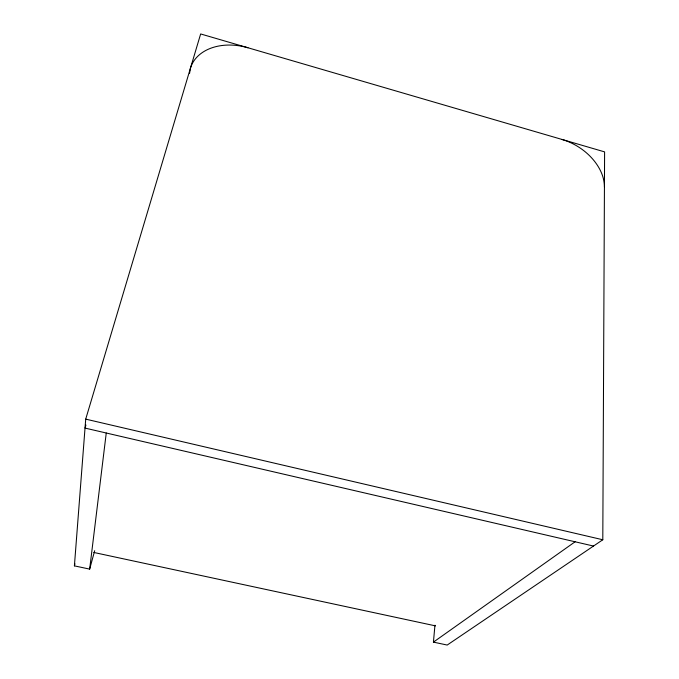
<?xml version="1.0" encoding="UTF-8"?>
<svg xmlns="http://www.w3.org/2000/svg" width="679" height="679" viewBox="0 0 679 679"><rect width="100%" height="100%" fill="white"/><g stroke="black" fill="none" stroke-linecap="round" stroke-linejoin="round"><path stroke-width="1.02" d="M434.95 625.223L433.431 642.122L447.198 645.05L602.799 539.763L604.599 151.884L200.653 33.95L85.715 419.13L74.401 565.87L89.662 569.112L94.687 550.694M89.662 569.112L106.255 433.007M189.56 73.34L190.426 68.223A50.178 36.42 17.5 0 1 247.954 47.759M74.401 565.87L74.97 563.833M85.927 425.029L85.028 428.084L593.505 546.052M433.431 642.122L575.088 541.783M93.829 552.468L435.46 625.868M85.715 419.13L602.799 539.763M562.025 139.458A47.411 33.458 32.2 0 1 604.437 186.903"/></g></svg>
